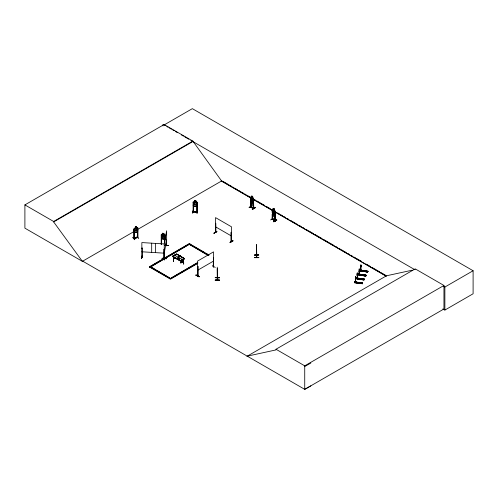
<?xml version="1.0" encoding="UTF-8"?>
<svg xmlns="http://www.w3.org/2000/svg" width="498" height="498" viewBox="0 0 498 498"><rect width="100%" height="100%" fill="white"/><g stroke="black" fill="none" stroke-linecap="round" stroke-linejoin="round"><path stroke-width="0.75" d="M176.547 258.823L176.547 258.437L180.537 256.134L179.548 256.065L179.753 256.607M179.51 256.302L179.299 255.928L179.23 256.265M355.385 278.413L355.435 282.354L355.435 276.882M357.57 274.373L357.222 278.45L357.253 272.879M359.295 270.949L359.002 274.547L359.276 269.935M355.192 281.463L355.945 281.575L355.068 281.382L355.024 282.31M355.429 281.7L355.006 281.538L355.298 281.762M364.275 279.378L356.873 278.264L356.979 277.56L356.78 277.834M357.166 277.828L356.829 277.647M366.098 275.388L365.793 275.967L358.404 274.896L358.435 274.379L359.183 274.498L359.158 274.958L359.519 273.769L358.579 273.776L358.871 273.956M359.002 273.782L358.647 273.944M361.467 283.58L361.828 282.796L362.575 282.908L362.482 283.294L355.086 282.167L355.136 281.395L355.074 281.737M355.553 276.707L355.435 278.183L355.379 277.237M357.097 275.207L357.128 274.753M357.11 274.504L357.278 272.985M358.604 273.763L358.666 274.361L366.179 275.22L358.741 274.037L358.435 274.703L365.775 276.122L365.868 275.817M359.232 268.864L358.915 271.622M360.446 269.991L360.776 269.91M360.67 267.401L360.733 266.467L360.677 267.183M360.789 266.474L360.739 265.527M361.087 266.162L361.062 266.797M361.15 266.349L360.789 270.644L360.614 267.395M166.251 258.811C160.68 256.949 160.549 259.564 166.276 258.499M178.732 258.711L178.994 258.979L178.676 258.68M356.904 277.703L357.732 277.672L356.854 277.479L356.929 278.152M360.347 270.009L360.484 269.885M356.73 277.76L357.078 277.828M183.619 258.294L180.537 256.52L180.5 256.065C179.336 256.451 179.23 256.109 179.411 256.57L179.51 256.364M178.502 255.96L179.666 256.719L179.865 256.451A3.088 1.78 0 0 0 179.081 256.003C176.535 255.331 182.666 257.771 178.545 255.872M355.784 278.276L355.665 278.749M133.931 238.517L137.759 237.478L137.716 228.277L137.373 228.37L137.392 237.671L137.373 228.37M137.33 237.26L137.822 237.216M178.794 258.836L179.33 259.246M179.809 256.638A3.088 1.78 0 0 0 179.081 256.159L180.27 256.059M357.172 274.51L357.128 275.525M142.254 248.11L141.855 248.172L142.254 248.11L142.285 257.41L141.812 257.043L142.285 257.074M141.613 258.555L142.036 255.935L141.6 258.362M142.285 257.167L141.918 256.956L141.918 257.292M142.285 257.41L141.899 257.398M163.935 249.448L164.315 249.473L163.935 249.448L163.96 258.773L164.34 258.773L164.315 249.473M163.873 258.506L164.247 258.456M163.979 258.319L163.873 258.742M164.091 258.338L164.141 250.581M164.122 257.958L164.085 258.524M164.365 259.937L164.57 257.323L164.178 259.912M165.149 245.47L168.704 245.526L165.174 245.284M164.247 252.94L166.643 239.986M362.6 283.045L355.167 281.843L354.862 282.509L362.32 283.655L354.806 282.802L354.906 282.497L362.314 283.679M356.873 278.264L364.268 279.39L364.362 279.005L363.615 278.892L363.254 279.677M358.66 274.361L358.759 274.056L358.404 274.84L365.849 275.954M366.827 271.871L367.188 271.086L367.935 271.198L367.841 271.584L360.222 270.476L360.166 271.093L367.655 271.914L367.555 272.219M360.459 270.445L367.966 271.31M360.527 269.81L361.305 269.866L361.305 270.265L360.496 270.358L367.935 271.329M357.701 278.052L357.396 278.718L356.649 278.282L356.599 278.899L363.982 280.025L364.082 279.72L356.649 278.606L356.954 277.94L364.393 279.117M366.055 275.487L358.641 274.249M193.087 202.63L193.467 202.655L193.405 211.974L193.467 202.655M193.093 205.095L193.517 206.253L196.76 206.44L197.233 205.338M193.517 206.253L196.729 206.396M194.475 201.715L194.475 200.582L195.857 200.669L195.857 201.808M193.274 210.673L192.77 213.044M192.583 213.057L193.062 210.629M193.112 211.943L197.233 212.204L197.233 202.294L196.747 201.864L193.529 201.678L193.093 202.026L193.112 211.955C193.753 210.33 202.051 212.945 193.405 211.638M197.189 202.985L196.81 202.96L196.847 212.192M197.482 210.754L197.003 213.374L197.538 210.928M179.51 259.047L178.819 258.667L179.143 258.867M360.77 265.285L360.994 264.924L361.143 266.169M179.236 259.24L179.554 259.066M361.299 279.029L360.919 278.743M363.086 274.809L362.93 275.213L362.625 274.921M184.353 258.437L184.235 258.991L180.425 261.02L172.85 256.688L172.738 256.072M173.678 256.383L173.534 261.606L173.385 256.383M183.694 264.089L183.507 258.873M184.341 258.879L184.297 258.443L176.653 254.067L172.738 256.321L180.425 260.89L184.297 258.811M183.401 264.089L183.401 258.954M256.563 254.802L256.707 255.387L256.563 254.777M256.731 257.503L256.563 244.518L256.563 251.546M360.882 265.079L360.733 265.633M360.347 269.872L360.384 270.595M354.813 282.802L354.862 282.192L355.609 282.304L355.584 282.764L355.945 281.575L355.609 282.621M356.643 278.799L364.032 279.926L364.362 279.005M358.404 274.896L365.775 276.11M360.21 270.993L360.428 269.673L360.428 270.346L367.866 271.429M195.926 275.17C198.746 275.419 201.447 278.737 195.926 275.17L199.082 276.764M196.069 274.921L199.082 276.633M196.069 275.07L199.107 276.801M179.585 256.103L179.622 256.489L180.5 256.065M183.525 261.17L180.78 262.876L183.525 261.438C182.928 258.948 180.288 262.421 180.867 262.471M180.88 262.502L181.44 260.796M137.361 231.906L137.84 230.717L137.411 231.962L134.46 232.759L134.055 231.713L134.46 232.759L137.411 231.962M253.644 201.628L253.308 202.605L253.681 201.653M272.219 212.36L272.487 213.679L274.796 215.012L275.095 214.053M274.796 215.012L275.164 214.059M250.668 202.2L250.942 203.52L253.308 204.815L253.613 198.627M253.308 204.815L253.613 203.9M274.734 217.19L275.064 216.281L274.759 217.24L272.431 215.92L272.12 214.619M180.519 256.271L180.481 256.296A3.523 2.036 0 0 1 180.046 256.426L179.878 256.489A0.722 0.417 0 0 1 180.208 256.352L180.183 256.19M179.554 256.271L179.236 256.084M134.647 239.719C134.435 237.365 130.7 235.94 134.665 239.687M166.643 245.807L166.643 230.773L164.247 243.727L164.315 258.786M161.284 237.527L161.669 238.766L164.782 239.326L165.205 238.243M164.782 239.326L165.249 238.256M134.379 238.492L134.311 229.198L133.968 229.292L133.993 238.592L134.055 228.675L134.454 228.165L137.398 227.393L137.84 227.673L137.822 237.552L134.08 238.586M249.218 207.56L252.231 205.699L249.087 207.51M252.206 205.848L249.243 207.429M273.688 218.249L270.557 219.929M360.222 270.476L360.969 270.595L360.944 271.055L361.305 270.265L360.969 270.912M360.527 270.134L360.222 270.8L367.68 271.945L360.235 270.937M355.192 281.862L354.831 282.652L362.276 283.76M356.979 277.959L356.618 278.749L364.063 279.857M360.975 270.109L360.733 270.632L360.645 267.706M357.396 278.401L357.371 278.861L357.732 277.672M359.158 274.56L358.404 274.442M359.183 274.815L359.488 274.149M359.911 282.584L359.164 282.385L358.803 283.175M361.697 278.675L360.95 278.482L360.589 279.272M365.271 270.868L364.524 270.675L364.163 271.466M359.911 282.503L359.55 283.287M361.697 278.6L361.336 279.384M365.271 270.788L364.91 271.578M361.33 282.796L360.577 282.603L360.216 283.393M363.117 278.892L362.363 278.699L362.002 279.49M366.69 271.086L365.937 270.893L365.576 271.678M361.33 282.721L360.969 283.505M363.117 278.812L362.756 279.602M366.69 271.005L366.329 271.796M362.245 283.829L362.575 282.908M367.605 272.12L367.935 271.198M213.947 233.245L216.898 231.514M215.404 232.46L215.734 232.653L215.534 223.21L215.447 232.51M215.839 232.255L215.404 232.124L215.734 232.317M215.597 232.087L215.678 232.653L215.808 223.359M231.134 241.231C231.962 241.356 230.948 241.063 231.122 241.574L231.221 232.267L231.421 241.711L231.091 241.524L231.533 241.636L231.495 226.82L215.534 217.607L215.808 232.566M253.476 208.257C250.494 208.22 249.921 205.892 250.818 202.138M272.219 219.238L275.133 220.9L275.133 211.009L272.499 209.11L272.201 219.245L272.306 214.545M272.605 218.989L272.3 218.79M272.45 219.033L272.163 218.871L272.574 219.294M274.877 220.77L274.964 211.469M161.296 235.1L161.663 235.168L161.62 244.462M165.212 235.89L164.844 235.828L164.888 242.657M164.956 245.657L165.959 243.889M165.168 245.67L166.12 243.927L165.187 245.695M161.284 244.425L161.284 234.49L162.603 234.328L161.975 234.658L161.975 236.774L162.634 237.801L163.867 238.025L164.533 237.241L164.533 235.124L163.867 234.626L163.886 233.469M161.701 234.16L164.77 234.751L165.236 235.237L165.255 239.65M162.647 233.238L162.647 234.371L162.603 233.195L163.929 233.438L163.91 234.595L164.782 234.726M161.676 238.76L164.763 239.258M197.843 275.4C197.812 275.363 197.731 275.736 197.949 275.805L197.949 266.579L197.575 266.679L197.949 266.579M213.43 266.561L213.362 266.916L213.536 257.466L213.418 266.884M360.857 264.986L361.118 266.038M181.477 260.964L181.023 260.23M183.482 260.921L181.403 260.877M364.492 270.937L364.636 271.304M362.625 275.077L363.241 275.033M360.838 278.98L361.299 278.774M172.738 256.327L176.653 253.936L184.353 258.692M172.738 256.458L176.255 254.385M172.738 256.576L180.425 260.759L184.341 258.624M180.232 256.009L179.541 256.657M178.838 256.165L179.112 256.016M197.98 275.78L197.544 275.886L197.874 275.718M213.237 266.853L213.567 266.66M213.262 266.822L213.536 251.87L197.575 261.083L197.544 275.911M193.043 211.843L197.245 212.117M364.443 271.036L364.934 270.999M359.133 282.646L359.201 282.995M359.581 282.964L359.438 282.596M172.738 256.196L176.255 254.254M253.476 207.921L253.638 208.519L253.644 198.609L251.011 196.71L250.731 206.832M251.048 196.691L251.004 201.273L253.345 202.586M272.219 209.372L272.543 209.141M250.637 199.175L250.986 198.932L250.668 199.156M179.865 256.495L179.878 256.339A0.722 0.417 0 0 1 180.208 256.202L180.382 256.165M179.006 256.37L179.081 256.159M133.003 237.44L134.858 239.663M179.853 256.352L180.046 256.277A3.523 2.036 0 0 0 180.475 256.177M250.986 198.932L253.644 200.837M251.664 199.312L251.664 198.179L252.654 198.739M252.623 199.891L253.115 200.551L253.115 202.667L252.623 203.296L251.695 202.773L251.197 201.584L251.197 199.468L251.695 199.368M273.116 210.604L274.137 211.146L273.116 210.604L273.147 211.718M272.157 211.563L272.468 211.339L275.133 213.237M274.105 212.297L274.603 212.957L274.603 215.074L274.105 215.696L273.178 215.173L272.686 213.991L272.686 211.874L273.178 211.775M275.133 216.281L275.095 211.028M213.966 233.301L216.941 231.371L213.966 233.108M230.001 242.37L232.977 240.634L230.151 242.626M230.014 242.532L233.126 240.908M213.337 266.916L213.642 257.528M212.279 265.739L215.273 267.438M82.743 261.182L82.419 261.375L24.9 228.165L24.9 204.896L164.116 124.519L192.857 141.108L221.598 180.973L250.475 197.65M164.116 124.519L164.116 124.948L192.346 108.651L473.1 270.744L473.1 293.776L444.87 310.073L442.853 308.903M24.9 204.896L53.641 221.486L192.857 141.108M310.827 385.875L304.732 389.349L82.705 261.164L82.375 261.35L53.641 221.915L192.857 141.538M82.375 261.35L134.367 231.333M137.722 229.397L221.921 180.786M250.818 197.532L250.98 206.981L251.092 202.294M252.698 196.511L253.121 200.457L252.629 201.08L251.714 200.551L251.222 199.362L251.222 197.245L251.714 197.152C250.562 194.587 254.154 197.544 251.714 196.019M253.333 198.011L253.681 198.609M253.482 204.441L253.351 208.357L253.482 199.069L253.781 208.457L250.811 206.726L253.451 208.021M253.75 199.225L253.376 199.125M251.004 201.273L253.32 202.537M251.017 206.738L253.787 208.102L253.376 208.04M197.756 263.38L170.497 279.117L149.381 266.928L189.277 243.609L209.141 255.076M149.381 266.928L160.686 260.404M162.018 259.639L166.674 256.949M168 256.184L189.277 243.896L204.491 252.679M252.399 209.446C261.543 203.937 245.956 213.038 255.25 207.604M173.478 258.194L175.682 257.603M173.634 258.294L173.553 258.699L174.86 257.945M173.678 258.773L174.985 258.014M272.188 209.334L272.219 212.391M183.6 261.064L180.905 262.938M180.78 262.876L183.525 261.438M273.203 208.419L274.18 208.911L274.61 210.747L274.61 212.864L274.118 213.486L273.203 212.957L272.711 211.768L272.711 209.652L273.203 209.558L273.203 208.345L274.18 208.911M272.574 210.094C271.858 209.59 273.209 210.965 272.574 211.625M272.499 219.145L275.083 220.558M197.837 262.371L169.911 278.78M171.91 277.629L190.522 266.884M191.855 266.113L196.511 263.43M149.381 266.642L170.497 278.83L197.756 263.093M274.828 220.726L275.276 220.844L275.232 211.625L274.859 211.532M273.719 221.56C282.995 216.188 267.283 225.364 276.863 220.091M273.881 221.84L276.739 220.01M197.575 270.296L213.536 261.083M246.933 356.356L386.479 275.786L412.188 270.196M247.257 356.163L275.998 349.913L275.998 349.247L415.214 268.87L443.955 285.46L443.955 308.972L304.732 389.349L304.732 365.837L443.955 285.46M415.214 269.536L414.89 269.729L190.852 140.38M443.537 286.269L444.87 287.041L473.1 270.744M304.732 366.509L310.827 363.036M193.137 211.501L193.467 211.532M256.707 257.528L256.563 245.925M217.439 280.206L217.29 268.596M197.743 275.954L197.681 266.741M133.974 238.156L134.416 238.237M197.799 275.743L197.843 266.523M173.603 258.194L174.947 257.69M179.622 256.333L180.145 256.19M180.145 256.04L179.865 256.283M179.037 258.997L179.398 259.06M135.332 226.82L136.583 226.478L135.332 226.82L135.307 227.928M134.379 229.273L133.968 229.292M137.436 228.445L137.716 228.277M134.354 238.063L133.931 238.181L137.33 237.353M136.913 236.226L138.724 238.579M359.276 282.596L359.133 282.964M359.201 282.683L359.512 282.683M176.342 254.217L176.753 254.217M250.787 206.39L251.073 206.539M272.275 219.132L275.07 220.564M274.933 220.334L275.12 220.919M274.933 220.664L274.964 216.848M231.19 241.462L231.221 232.267M197.14 212.223L197.189 202.306M250.98 206.981L250.687 206.452L251.017 206.645M272.306 219.151L275.238 220.832M141.924 257.279L142.241 257.31M254.522 254.976L258.748 254.964M254.522 255.057L258.748 254.92L254.522 255.113M258.748 257.398L254.522 257.366L254.522 257.69L258.748 257.69L258.748 257.366M217.246 267.189L217.259 280.212M215.248 277.654L219.481 277.784L215.248 277.591M215.248 277.722L219.481 277.728M215.248 280.044L219.481 280.038L219.481 280.368L215.248 280.355L215.248 280.038L219.481 280.069M215.248 280.237L219.481 280.231M161.651 244.032L161.209 244.051L161.57 244.126M165.174 245.408L168.704 245.545M166.276 258.686L162.043 258.549L166.27 258.692M164.296 243.958L141.855 242.57L141.868 257.391M141.855 251.783L164.296 253.171M194.513 200.65L195.801 200.731M360.222 270.968L367.63 272.064M357.222 273.452L357.222 274.28M358.572 273.875L358.597 274.498M358.516 273.856L358.709 273.589L358.709 274.261M358.759 274.105L366.179 275.213M355.616 276.82L355.672 277.66M356.854 278.152L364.312 279.291M355.672 281.831L355.373 282.347L355.323 279.496M355.068 282.055L362.538 283.175L355.136 282.067M161.265 235.591L165.236 236.313M359.201 282.932L359.575 282.646M134.298 238.405L134.311 229.198M272.406 219.363L272.468 210.15M251.664 198.254L252.586 198.777L252.586 199.916M164.116 124.948L165.454 125.72M166.793 126.492L168.131 127.264M169.463 128.036L171.468 129.194M172.806 129.966L174.144 130.737M175.483 131.509L177.487 132.667M181.496 134.983L183.501 136.141M184.839 136.913L188.848 139.222M223.266 181.558L227.966 184.272M229.31 185.051L231.327 186.215M232.666 186.987L234.01 187.765M235.355 188.537L237.372 189.701M238.716 190.479L240.055 191.257M241.399 192.029L243.416 193.193M244.761 193.971L246.099 194.743M248.116 195.907L249.461 196.685M254.161 199.399L255.505 200.171M256.85 200.949L264.239 205.213M266.249 206.377L270.283 208.706M271.622 209.477L272.966 210.256M277.666 212.97L279.683 214.134M281.028 214.906L282.372 215.684M283.717 216.462L285.728 217.62M287.072 218.398L288.417 219.176M290.427 220.334L291.772 221.112M293.117 221.89L295.133 223.054M296.478 223.826L297.816 224.604M299.161 225.376L301.178 226.54M302.523 227.318L303.861 228.09M305.878 229.254L307.222 230.032M308.567 230.804L313.267 233.518M314.612 234.297L322.001 238.561M323.339 239.339L328.045 242.053M329.383 242.825L334.09 245.545M335.428 246.317L337.445 247.481M338.789 248.259L340.134 249.031M341.479 249.809L343.489 250.973M344.834 251.745L346.178 252.523M348.189 253.687L349.534 254.459M350.878 255.237L352.223 256.009M354.24 257.173L355.578 257.952M356.923 258.723L361.623 261.444M366.329 264.158L370.356 266.48M371.701 267.258L379.762 271.908M381.101 272.686L385.807 275.4M253.165 199.2L272.643 210.442M275.326 211.992L386.149 275.979M221.156 180.911L250.805 198.03M253.501 199.586L272.369 210.48M275.064 212.036L386.249 276.228M272.543 213.636L274.803 214.937M215.534 226.82L231.495 236.033M205.817 253.445L207.815 254.596M208.562 255.412L189.277 244.281L207.896 255.318M176.834 254.254L183.619 258.169M178.689 255.449L179.921 256.159M155.202 269.617L150.545 266.642L170.497 278.444M156.534 270.383L169.164 277.679M275.998 349.247L304.732 365.837M184.235 258.524L180.425 260.635L172.781 256.252M196.81 211.837L196.766 212.173M164.751 234.788L165.193 235.243L165.212 238.965M359.332 269.941L359.189 269.013M179 258.767L179.342 259.028M178.913 258.916L179.05 259.035M250.768 199.966L251.06 201.229M444.87 287.041L444.87 310.073M365.401 275.07L365.04 275.774M364.903 274.989L364.542 275.699M364.15 274.877L363.789 275.587M363.484 274.772L363.123 275.481M362.737 274.659L362.376 275.369M358.435 274.379L358.435 274.703M354.956 281.625L354.956 282.298M274.149 208.93L274.118 210.088M272.574 214.7L272.605 219.325M195.807 200.706L195.801 201.864L196.492 202.288L196.492 204.404L195.801 205.269L194.513 205.182L193.828 204.23L193.828 202.113L194.513 201.783L194.519 200.619M182.529 259.975L182.529 259.589L174.549 255.237M166.5 243.018L166.463 245.794L166.463 240.279M162.989 124.432L162.989 125.957M161.327 234.514L161.296 244.313M155.538 243.416L155.538 252.629M151.685 243.18L151.685 252.393M136.564 226.453L136.545 227.661L137.174 227.866L137.174 229.983L136.545 231.06L135.369 231.383L134.74 230.642L134.74 228.526L135.369 227.978L135.369 226.845M134.111 228.7L134.111 231.719M53.641 221.486L53.641 221.915M252.984 203.128L252.119 201.578C251.689 203.109 250.631 201.927 251.907 201.211L251.285 199.567L252.1 201.068C252.467 199.561 253.644 200.837 252.318 201.453L252.984 203.128M274.466 215.534L273.8 213.854C275.095 213.219 274 211.999 273.589 213.468L272.773 211.967L273.39 213.617C272.095 214.302 273.209 215.553 273.601 213.984L274.41 215.559M189.863 243.945L149.966 267.264L189.863 243.945M136.334 226.777L135.581 227.356L136.334 226.777M136.545 228.04L135.369 228.358L135.369 230.474L136.545 230.157L136.545 228.04M258.748 257.528L254.522 257.528L258.748 257.559M195.571 200.906L194.743 200.85L194.743 201.229L195.571 201.285L195.571 200.906M195.801 202.244L194.513 202.157L194.513 204.273L195.801 204.361L195.801 202.244M163.649 233.643L162.852 233.494L162.852 233.873L163.649 234.016L163.649 233.643M163.867 235.006L162.634 234.776L162.634 236.892L163.867 237.116L163.867 235.006M252.455 198.858L251.857 198.521L252.455 199.231L252.455 198.858M273.937 211.258L273.346 210.922L273.937 211.638L273.937 211.258M252.623 200.271L251.695 199.748L251.695 201.864L252.623 202.387L252.623 200.271M274.105 212.677L273.178 212.154L273.178 214.271L274.105 214.794L274.105 212.677M252.467 196.642L251.882 196.299L252.467 197.021L252.467 196.642M273.956 209.048L273.365 208.706L273.956 209.421L273.956 209.048M252.629 198.061L251.714 197.532L251.714 199.642L252.629 200.171L252.629 198.061M274.118 210.461L273.203 209.932L273.203 212.048L274.118 212.578L274.118 210.461M182.218 261.904L182.218 261.904"/></g></svg>
